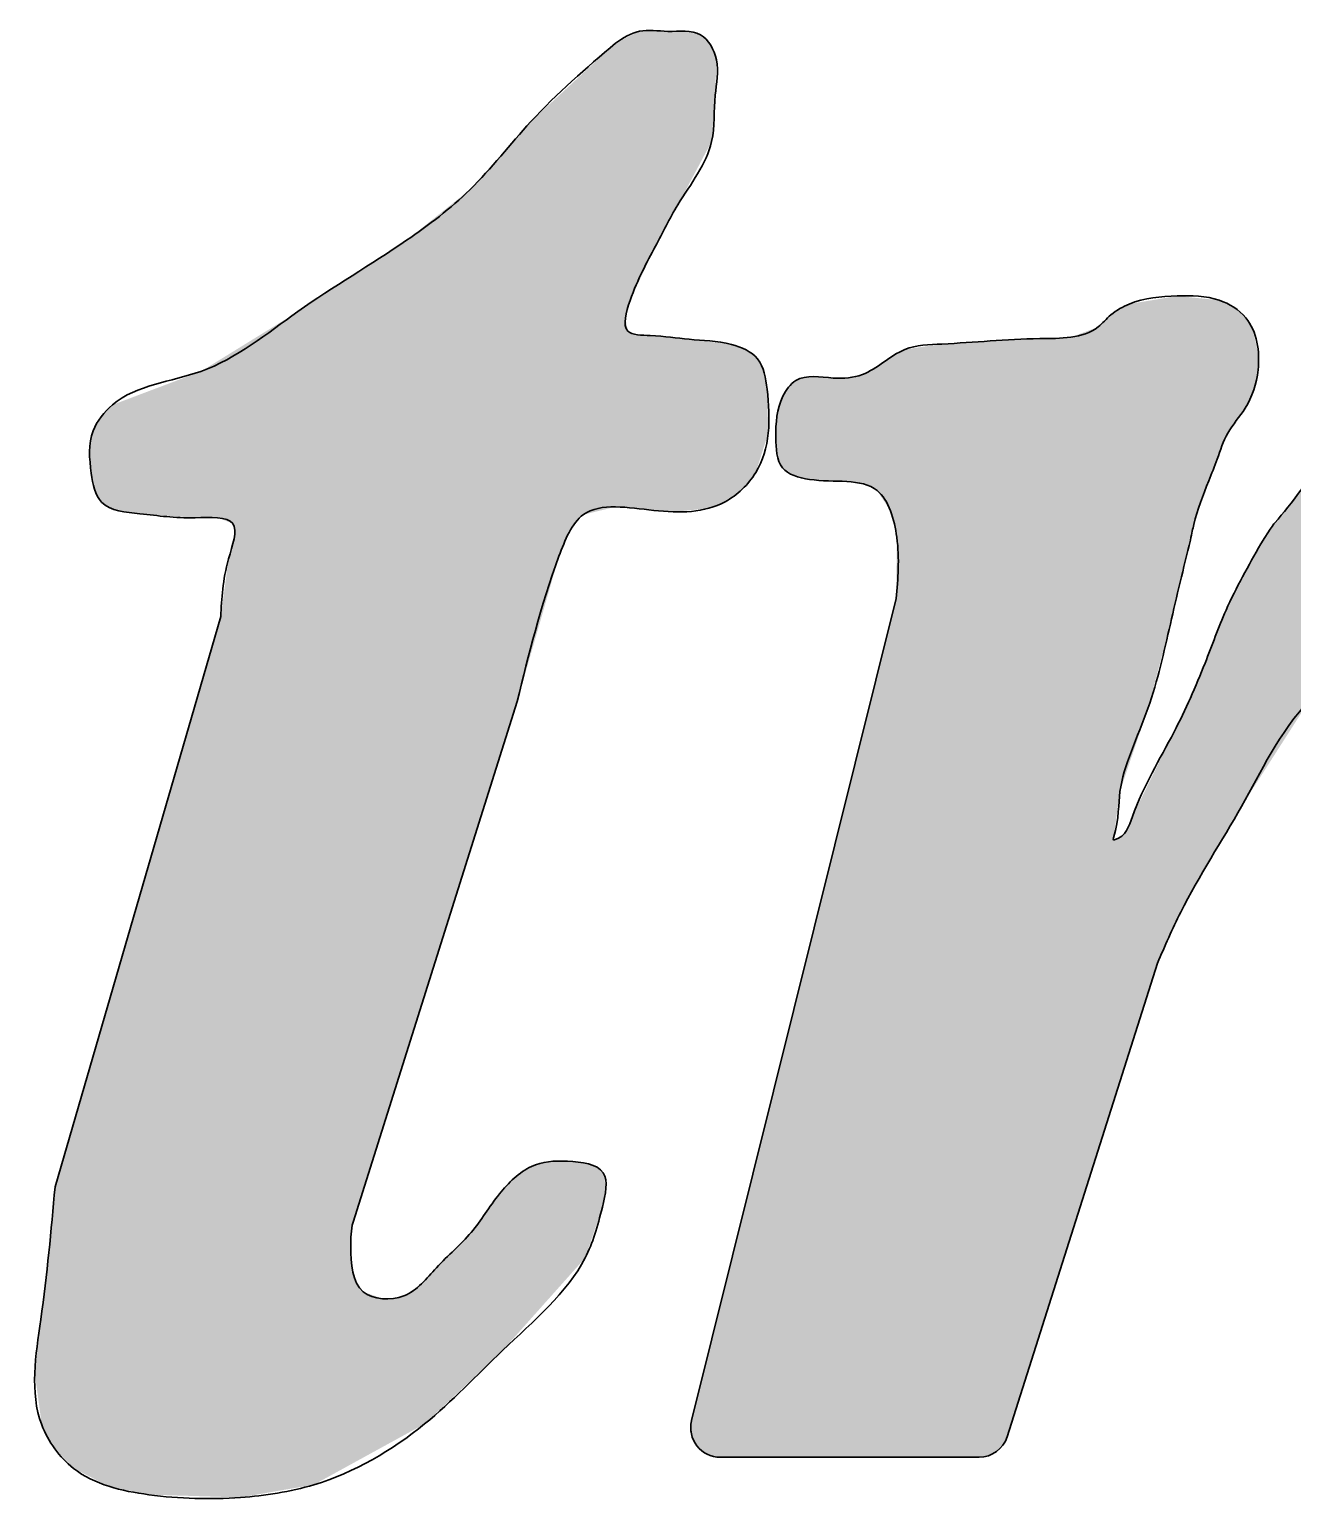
# Model space of a CAD drawing. Extents: x 23 to 587, y 4 to 413.
# Drawn here: x 475.709 to 476.747, y 39.388 to 40.597 of the extents above; entities that cross this region are included whole.
import ezdxf

# ---------------------------------------------------------------- set-up
doc = ezdxf.new("R2010")
doc.units = 0
doc.layers.get('0').update_dxf_attribs({"lineweight": 13})
doc.layers.add('6', color=7, linetype='Continuous', lineweight=13)

# ---------------------------------------------------------------- blocks, each defined once
blk = doc.blocks.new('BLOCK6656')
at = {"color": 6, "lineweight": 5}
for points in [[(476.6129, 40.3709), (476.6281, 40.0385), (476.6523, 40.3775)], [(476.6281, 40.0385), (476.6466, 40.1078), (476.6523, 40.3775), (476.6631, 40.1769)], [(476.6523, 40.3775), (476.6631, 40.1769), (476.6868, 40.374), (476.666, 40.1898)], [(476.6129, 40.3709), (476.5978, 40.362), (476.5999, 39.9323), (476.5996, 39.9311)], [(476.6129, 40.3709), (476.5999, 39.9323), (476.6281, 40.0385), (476.6052, 39.9703)], [(476.6868, 40.374), (476.666, 40.1898), (476.6782, 40.2256)], [(476.6782, 40.2256), (476.6851, 40.2434), (476.6868, 40.374), (476.6938, 40.2647)], [(476.6868, 40.374), (476.6938, 40.2647), (476.6987, 40.3682), (476.7081, 40.2853)], [(476.6987, 40.3682), (476.7081, 40.2853), (476.7086, 40.3596)], [(476.5996, 39.9311), (476.5978, 40.362), (476.5649, 40.3436), (476.5871, 40.352)], [(476.7151, 40.3003), (476.7143, 40.3503), (476.7081, 40.2853), (476.7086, 40.3596)], [(476.8783, 40.3431), (476.8637, 40.0484), (476.922, 40.3575), (476.8916, 40.03)], [(476.8916, 40.03), (476.9211, 40.0234), (476.922, 40.3575), (476.9446, 40.0263)], [(476.922, 40.3575), (476.9446, 40.0263), (476.9474, 40.3588), (476.9669, 40.0352)], [(476.9474, 40.3588), (476.9669, 40.0352), (476.9729, 40.3551), (476.988, 40.0502)], [(476.9729, 40.3551), (476.988, 40.0502), (476.9958, 40.3466), (477.0057, 40.0696)], [(476.5392, 40.3424), (476.4588, 40.338), (476.4913, 39.4233), (476.4894, 39.4232)], [(476.5392, 40.3424), (476.4913, 39.4233), (476.4951, 39.4239), (476.4932, 39.4235)], [(476.5392, 40.3424), (476.4951, 39.4239), (476.4987, 39.425), (476.4969, 39.4244)], [(476.5392, 40.3424), (476.4987, 39.425), (476.5021, 39.4268), (476.5005, 39.4258)], [(476.5392, 40.3424), (476.5021, 39.4268), (476.5052, 39.429), (476.5037, 39.4279)], [(476.5392, 40.3424), (476.5052, 39.429), (476.5079, 39.4318), (476.5066, 39.4304)], [(476.5392, 40.3424), (476.5079, 39.4318), (476.5101, 39.4349), (476.5091, 39.4333)], [(476.5392, 40.3424), (476.5101, 39.4349), (476.5119, 39.4383), (476.5111, 39.4365)], [(476.5392, 40.3424), (476.5119, 39.4383), (476.5125, 39.4401)], [(476.5996, 39.9311), (476.5649, 40.3436), (476.5125, 39.4401), (476.5392, 40.3424)], [(476.7151, 40.3003), (476.7188, 40.3168), (476.7143, 40.3503), (476.7191, 40.3283)], [(476.8783, 40.3431), (476.8406, 40.3164), (476.8637, 40.0484), (476.8415, 40.0703)], [(476.9958, 40.3466), (477.0057, 40.0696), (477.0155, 40.333), (477.027, 40.1063)], [(476.4284, 40.3336), (476.3934, 40.313), (476.4056, 40.2176), (476.4004, 40.2209)], [(476.4284, 40.3336), (476.4056, 40.2176), (476.4218, 40.1792), (476.4165, 40.201)], [(476.4284, 40.3336), (476.4218, 40.1792), (476.4588, 40.338), (476.4894, 39.4232)], [(477.0155, 40.333), (477.027, 40.1063), (477.0336, 40.3081), (477.04, 40.1477)], [(476.8022, 40.2777), (476.811, 40.0825), (476.8406, 40.3164), (476.8179, 40.0828)], [(476.8406, 40.3164), (476.8179, 40.0828), (476.8415, 40.0703)], [(476.3282, 40.2951), (476.3373, 40.2299), (476.3327, 40.3024), (476.3389, 40.308)], [(476.3499, 40.2268), (476.3456, 40.3106), (476.3373, 40.2299), (476.3389, 40.308)], [(476.3499, 40.2268), (476.3578, 40.226), (476.3456, 40.3106), (476.3614, 40.3108)], [(476.3878, 40.2244), (476.3614, 40.3108), (476.3578, 40.226)], [(476.3878, 40.2244), (476.3819, 40.3103), (476.3614, 40.3108), (476.3696, 40.3101)], [(476.3878, 40.2244), (476.4004, 40.2209), (476.3819, 40.3103), (476.3934, 40.313)], [(477.0336, 40.3081), (477.04, 40.1477), (477.0433, 40.2776), (477.0458, 40.2251)], [(476.3232, 40.2787), (476.3249, 40.2416), (476.3282, 40.2951)], [(476.3249, 40.2416), (476.3278, 40.2364), (476.3282, 40.2951), (476.3373, 40.2299)], [(476.3232, 40.2787), (476.3223, 40.2611), (476.3249, 40.2416), (476.3225, 40.2543)], [(476.7744, 40.2457), (476.7967, 40.077), (476.8022, 40.2777), (476.811, 40.0825)], [(476.7744, 40.2457), (476.7325, 40.1911), (476.7623, 40.0474), (476.721, 40.1738)], [(476.7623, 40.0474), (476.7686, 40.0542), (476.7744, 40.2457), (476.7967, 40.077)], [(476.4212, 40.1289), (476.2766, 39.4232), (476.4218, 40.1792), (476.4894, 39.4232)], [(476.7623, 40.0474), (476.721, 40.1738), (476.7051, 39.9581), (476.6924, 40.1193)], [(476.4212, 40.1289), (476.2531, 39.4533), (476.2542, 39.4381), (476.2534, 39.4404)], [(476.4212, 40.1289), (476.2542, 39.4381), (476.2565, 39.434), (476.2552, 39.436)], [(476.4212, 40.1289), (476.2565, 39.434), (476.2595, 39.4303), (476.2579, 39.432)], [(476.4212, 40.1289), (476.2595, 39.4303), (476.2632, 39.4273), (476.2613, 39.4287)], [(476.4212, 40.1289), (476.2632, 39.4273), (476.2674, 39.425), (476.2652, 39.426)], [(476.4212, 40.1289), (476.2674, 39.425), (476.2719, 39.4236), (476.2696, 39.4242)], [(476.4212, 40.1289), (476.2719, 39.4236), (476.2766, 39.4232), (476.2743, 39.4233)], [(476.7051, 39.9581), (476.6924, 40.1193), (476.6752, 40.0759)], [(476.7051, 39.9581), (476.6752, 40.0759), (476.6551, 39.8712), (476.6496, 40.0193)], [(476.6551, 39.8712), (476.6496, 40.0193), (476.636, 39.8292), (476.6154, 39.9497)], [(476.636, 39.8292), (476.6144, 39.9467), (476.604, 39.932), (476.6088, 39.9358)], [(476.636, 39.8292), (476.6154, 39.9497), (476.6144, 39.9467)], [(476.5996, 39.9311), (476.5125, 39.4401), (476.5998, 39.9305)], [(476.636, 39.8292), (476.6007, 39.9307), (476.5125, 39.4401), (476.5998, 39.9305)], [(476.636, 39.8292), (476.604, 39.932), (476.6007, 39.9307), (476.6008, 39.9307)], [(476.2531, 39.4533), (476.2524, 39.4474), (476.2529, 39.4427), (476.2525, 39.445)], [(476.2531, 39.4533), (476.2529, 39.4427), (476.2534, 39.4404)]]:
    blk.add_solid(points, dxfattribs=at)
blk = doc.blocks.new('BLOCK6657')
at = {"color": 6, "lineweight": 5}
for points in [[(476.1906, 40.5854), (476.2102, 40.595), (476.1904, 40.2042), (476.1987, 40.3594)], [(476.2102, 40.595), (476.2026, 40.3738), (476.1987, 40.3594)], [(476.2336, 40.595), (476.2234, 40.4184), (476.2102, 40.595), (476.2026, 40.3738)], [(476.2477, 40.5951), (476.2419, 40.4525), (476.2336, 40.595), (476.2234, 40.4184)], [(476.2696, 40.5045), (476.2419, 40.4525), (476.2604, 40.5921), (476.2477, 40.5951)], [(476.1906, 40.5854), (476.1441, 40.1636), (476.1209, 40.5207)], [(476.1906, 40.5854), (476.1577, 40.1914), (476.1441, 40.1636), (476.148, 40.1736)], [(476.1906, 40.5854), (476.1904, 40.2042), (476.1577, 40.1914), (476.1642, 40.1978)], [(476.2696, 40.5045), (476.2604, 40.5921), (476.2688, 40.5835), (476.265, 40.5884)], [(476.2696, 40.5045), (476.2688, 40.5835), (476.2725, 40.5425), (476.2735, 40.5717)], [(476.1098, 40.0444), (476.0707, 40.4648), (476.1441, 40.1636), (476.1209, 40.5207)], [(476.1098, 40.0444), (475.9748, 39.6165), (476.0707, 40.4648), (476.0189, 40.4233)], [(475.9427, 39.4007), (475.8823, 39.3902), (476.0189, 40.4233), (475.9294, 40.3646)], [(475.9427, 39.4007), (476.0189, 40.4233), (475.9731, 39.5911), (475.973, 39.5965)], [(475.973, 39.5965), (476.0189, 40.4233), (475.9748, 39.6165)], [(475.9294, 40.3646), (475.8634, 40.1953), (475.8498, 40.3155)], [(475.9294, 40.3646), (475.8772, 40.1881), (475.8634, 40.1953), (475.8761, 40.1905)], [(475.9294, 40.3646), (475.8823, 39.3902), (475.8772, 40.1881), (475.8776, 40.1817)], [(476.222, 40.2012), (476.1904, 40.2042), (476.2008, 40.3487), (476.1987, 40.3594)], [(476.222, 40.2012), (476.2008, 40.3487), (476.2063, 40.3461), (476.2023, 40.3475)], [(476.222, 40.2012), (476.2063, 40.3461), (476.2191, 40.345), (476.2165, 40.3451)], [(476.2509, 40.3419), (476.2379, 40.2001), (476.2191, 40.345), (476.222, 40.2012)], [(476.2509, 40.3419), (476.2859, 40.3378), (476.2379, 40.2001), (476.2673, 40.203)], [(476.2859, 40.3378), (476.2806, 40.2084), (476.2673, 40.203)], [(476.2979, 40.3333), (476.2947, 40.2187), (476.2859, 40.3378), (476.2806, 40.2084)], [(476.3074, 40.3258), (476.3058, 40.2323), (476.2979, 40.3333), (476.2947, 40.2187)], [(476.3161, 40.2648), (476.3058, 40.2323), (476.3107, 40.3205), (476.3074, 40.3258)], [(476.3161, 40.2648), (476.3107, 40.3205), (476.3152, 40.3008), (476.3143, 40.3077)], [(475.8498, 40.3155), (475.7997, 40.1985), (475.7773, 40.2881), (475.791, 40.1995)], [(475.8498, 40.3155), (475.8634, 40.1953), (475.7997, 40.1985), (475.845, 40.1953)], [(475.7773, 40.2881), (475.7682, 40.208), (475.7678, 40.2783), (475.7624, 40.2187)], [(475.791, 40.1995), (475.7745, 40.2037), (475.7773, 40.2881), (475.7682, 40.208)], [(475.7678, 40.2783), (475.7624, 40.2187), (475.7612, 40.2666), (475.7597, 40.2318)], [(475.7612, 40.2666), (475.7597, 40.2318), (475.7583, 40.2499)], [(475.8823, 39.3902), (475.8726, 40.1616), (475.8776, 40.1817), (475.8738, 40.1657)], [(475.8823, 39.3902), (475.8069, 39.3925), (475.8726, 40.1616), (475.8661, 40.1142)], [(475.8661, 40.1142), (475.7451, 39.4141), (475.7299, 39.6454), (475.7296, 39.4302)], [(475.8069, 39.3925), (475.7742, 39.3993), (475.8661, 40.1142), (475.7451, 39.4141)], [(476.1656, 39.587), (476.1214, 39.6621), (476.1512, 39.6665), (476.1354, 39.6661)], [(476.1656, 39.587), (476.1512, 39.6665), (476.1721, 39.6631), (476.1555, 39.6663)], [(476.0978, 39.511), (476.0721, 39.608), (476.1073, 39.6525), (476.0952, 39.6396)], [(476.1656, 39.587), (476.0978, 39.511), (476.1214, 39.6621), (476.1073, 39.6525)], [(476.1798, 39.6287), (476.1656, 39.587), (476.1783, 39.6595), (476.1721, 39.6631)], [(476.1798, 39.6287), (476.1783, 39.6595), (476.1827, 39.6442), (476.1805, 39.657)], [(475.719, 39.4498), (475.7133, 39.4921), (475.7299, 39.6454), (475.7182, 39.5363)], [(475.7299, 39.6454), (475.7296, 39.4302), (475.719, 39.4498)], [(476.0978, 39.511), (476.0336, 39.4506), (476.0721, 39.608), (476.0434, 39.579)], [(475.9427, 39.4007), (475.9731, 39.5911), (475.976, 39.5706)], [(476.0336, 39.4506), (475.9427, 39.4007), (475.9802, 39.5624), (475.976, 39.5706)], [(476.0336, 39.4506), (476.0167, 39.5559), (476.0434, 39.579), (476.0312, 39.5657)], [(476.0336, 39.4506), (475.9802, 39.5624), (475.999, 39.5535), (475.9833, 39.5592)], [(476.0336, 39.4506), (475.999, 39.5535), (476.0167, 39.5559), (476.008, 39.5537)]]:
    blk.add_solid(points, dxfattribs=at)
blk = doc.blocks.new('BLOCK6689')
at = {"color": 6, "lineweight": 5}
for points in [[(476.6129, 40.3709), (476.6523, 40.3775), (476.6052, 39.9703), (476.6281, 40.0385)], [(476.6523, 40.3775), (476.6466, 40.1078), (476.6281, 40.0385)], [(476.6868, 40.374), (476.6631, 40.1769), (476.6523, 40.3775), (476.6466, 40.1078)], [(476.5996, 39.9311), (476.5871, 40.352), (476.6129, 40.3709), (476.5978, 40.362)], [(476.5996, 39.9311), (476.6129, 40.3709), (476.5999, 39.9323)], [(476.6129, 40.3709), (476.6052, 39.9703), (476.5999, 39.9323)], [(476.6782, 40.2256), (476.666, 40.1898), (476.6868, 40.374), (476.6631, 40.1769)], [(476.6868, 40.374), (476.6851, 40.2434), (476.6782, 40.2256)], [(476.6987, 40.3682), (476.6938, 40.2647), (476.6868, 40.374), (476.6851, 40.2434)], [(476.7086, 40.3596), (476.7081, 40.2853), (476.6987, 40.3682), (476.6938, 40.2647)], [(476.7151, 40.3003), (476.7081, 40.2853), (476.7143, 40.3503), (476.7086, 40.3596)], [(476.8916, 40.03), (476.8637, 40.0484), (476.922, 40.3575), (476.8783, 40.3431)], [(476.8916, 40.03), (476.922, 40.3575), (476.9211, 40.0234)], [(476.9211, 40.0234), (476.922, 40.3575), (476.9446, 40.0263), (476.9474, 40.3588)], [(476.9446, 40.0263), (476.9474, 40.3588), (476.9669, 40.0352), (476.9729, 40.3551)], [(476.9669, 40.0352), (476.9729, 40.3551), (476.988, 40.0502), (476.9958, 40.3466)], [(476.5392, 40.3424), (476.4894, 39.4232), (476.4588, 40.338)], [(476.5392, 40.3424), (476.4932, 39.4235), (476.4894, 39.4232), (476.4913, 39.4233)], [(476.5392, 40.3424), (476.4969, 39.4244), (476.4932, 39.4235), (476.4951, 39.4239)], [(476.5392, 40.3424), (476.5005, 39.4258), (476.4969, 39.4244), (476.4987, 39.425)], [(476.5392, 40.3424), (476.5037, 39.4279), (476.5005, 39.4258), (476.5021, 39.4268)], [(476.5392, 40.3424), (476.5066, 39.4304), (476.5037, 39.4279), (476.5052, 39.429)], [(476.5392, 40.3424), (476.5091, 39.4333), (476.5066, 39.4304), (476.5079, 39.4318)], [(476.5392, 40.3424), (476.5111, 39.4365), (476.5091, 39.4333), (476.5101, 39.4349)], [(476.5392, 40.3424), (476.5125, 39.4401), (476.5111, 39.4365), (476.5119, 39.4383)], [(476.5996, 39.9311), (476.5998, 39.9305), (476.5392, 40.3424), (476.5125, 39.4401)], [(476.5996, 39.9311), (476.5392, 40.3424), (476.5871, 40.352), (476.5649, 40.3436)], [(476.7151, 40.3003), (476.7143, 40.3503), (476.7188, 40.3168), (476.7191, 40.3283)], [(476.8415, 40.0703), (476.8179, 40.0828), (476.8783, 40.3431), (476.8406, 40.3164)], [(476.8415, 40.0703), (476.8783, 40.3431), (476.8637, 40.0484)], [(476.988, 40.0502), (476.9958, 40.3466), (477.0057, 40.0696), (477.0155, 40.333)], [(476.4284, 40.3336), (476.4056, 40.2176), (476.3934, 40.313), (476.4004, 40.2209)], [(476.4284, 40.3336), (476.4218, 40.1792), (476.4056, 40.2176), (476.4165, 40.201)], [(476.4284, 40.3336), (476.4588, 40.338), (476.4218, 40.1792), (476.4894, 39.4232)], [(477.0057, 40.0696), (477.0155, 40.333), (477.027, 40.1063), (477.0336, 40.3081)], [(476.7967, 40.077), (476.8022, 40.2777), (476.811, 40.0825), (476.8406, 40.3164)], [(476.811, 40.0825), (476.8406, 40.3164), (476.8179, 40.0828)], [(476.3373, 40.2299), (476.3327, 40.3024), (476.3389, 40.308)], [(476.3499, 40.2268), (476.3373, 40.2299), (476.3456, 40.3106), (476.3389, 40.308)], [(476.3499, 40.2268), (476.3456, 40.3106), (476.3578, 40.226), (476.3614, 40.3108)], [(476.3878, 40.2244), (476.3578, 40.226), (476.3696, 40.3101), (476.3614, 40.3108)], [(476.3878, 40.2244), (476.3696, 40.3101), (476.3934, 40.313), (476.3819, 40.3103)], [(476.3878, 40.2244), (476.3934, 40.313), (476.4004, 40.2209)], [(477.027, 40.1063), (477.0336, 40.3081), (477.04, 40.1477), (477.0433, 40.2776)], [(476.3249, 40.2416), (476.3225, 40.2543), (476.3282, 40.2951), (476.3232, 40.2787)], [(476.3249, 40.2416), (476.3282, 40.2951), (476.3278, 40.2364)], [(476.3373, 40.2299), (476.3278, 40.2364), (476.3327, 40.3024), (476.3282, 40.2951)], [(476.3232, 40.2787), (476.3225, 40.2543), (476.3223, 40.2611)], [(476.7686, 40.0542), (476.7744, 40.2457), (476.7967, 40.077), (476.8022, 40.2777)], [(477.04, 40.1477), (477.0433, 40.2776), (477.0458, 40.2251)], [(476.7623, 40.0474), (476.7325, 40.1911), (476.7686, 40.0542), (476.7744, 40.2457)], [(476.7623, 40.0474), (476.7051, 39.9581), (476.7325, 40.1911), (476.721, 40.1738)], [(476.4212, 40.1289), (476.4218, 40.1792), (476.2766, 39.4232), (476.4894, 39.4232)], [(476.7051, 39.9581), (476.6924, 40.1193), (476.721, 40.1738)], [(476.4212, 40.1289), (476.2542, 39.4383), (476.2531, 39.4533), (476.2534, 39.4405)], [(476.4212, 40.1289), (476.2564, 39.434), (476.2542, 39.4383), (476.2552, 39.4361)], [(476.4212, 40.1289), (476.2594, 39.4303), (476.2564, 39.434), (476.2578, 39.4321)], [(476.4212, 40.1289), (476.2631, 39.4273), (476.2594, 39.4303), (476.2612, 39.4287)], [(476.4212, 40.1289), (476.2673, 39.425), (476.2631, 39.4273), (476.2652, 39.4261)], [(476.4212, 40.1289), (476.2719, 39.4236), (476.2673, 39.425), (476.2696, 39.4242)], [(476.4212, 40.1289), (476.2766, 39.4232), (476.2719, 39.4236), (476.2743, 39.4233)], [(476.6551, 39.8712), (476.6752, 40.0759), (476.7051, 39.9581), (476.6924, 40.1193)], [(476.636, 39.8292), (476.6496, 40.0193), (476.6551, 39.8712), (476.6752, 40.0759)], [(476.6144, 39.9467), (476.6154, 39.9497), (476.636, 39.8292), (476.6496, 40.0193)], [(476.636, 39.8292), (476.604, 39.932), (476.6144, 39.9467), (476.6088, 39.9358)], [(476.636, 39.8292), (476.5125, 39.4401), (476.6007, 39.9307), (476.5998, 39.9305)], [(476.636, 39.8292), (476.6007, 39.9307), (476.604, 39.932), (476.6008, 39.9307)], [(476.2531, 39.4533), (476.2525, 39.4452), (476.2524, 39.4476)], [(476.2531, 39.4533), (476.2534, 39.4405), (476.2525, 39.4452), (476.2528, 39.4428)]]:
    blk.add_solid(points, dxfattribs=at)
blk = doc.blocks.new('BLOCK6690')
at = {"color": 6, "lineweight": 5}
for points in [[(476.1906, 40.5854), (476.1987, 40.3594), (476.2102, 40.595)], [(476.1987, 40.3594), (476.2026, 40.3738), (476.2102, 40.595), (476.2234, 40.4184)], [(476.2102, 40.595), (476.2234, 40.4184), (476.2336, 40.595), (476.2419, 40.4525)], [(476.2336, 40.595), (476.2419, 40.4525), (476.2477, 40.5951)], [(476.2696, 40.5045), (476.2604, 40.5921), (476.2419, 40.4525), (476.2477, 40.5951)], [(476.1906, 40.5854), (476.1209, 40.5207), (476.148, 40.1736), (476.1441, 40.1636)], [(476.1906, 40.5854), (476.148, 40.1736), (476.1642, 40.1978), (476.1577, 40.1914)], [(476.1906, 40.5854), (476.1642, 40.1978), (476.1987, 40.3594), (476.1904, 40.2042)], [(476.2696, 40.5045), (476.2688, 40.5835), (476.2604, 40.5921), (476.265, 40.5884)], [(476.2696, 40.5045), (476.2725, 40.5425), (476.2688, 40.5835), (476.2735, 40.5717)], [(476.1098, 40.0444), (476.1441, 40.1636), (476.0707, 40.4648), (476.1209, 40.5207)], [(476.1098, 40.0444), (476.0707, 40.4648), (475.9748, 39.6165), (476.0189, 40.4233)], [(475.9294, 40.3646), (475.9427, 39.4007), (476.0189, 40.4233), (475.973, 39.5965)], [(476.0189, 40.4233), (475.973, 39.5965), (475.9748, 39.6165)], [(475.9294, 40.3646), (475.8498, 40.3155), (475.8761, 40.1905), (475.8634, 40.1953)], [(475.9294, 40.3646), (475.8761, 40.1905), (475.8776, 40.1817), (475.8772, 40.1881)], [(475.8776, 40.1817), (475.8823, 39.3902), (475.9294, 40.3646), (475.9427, 39.4007)], [(476.222, 40.2012), (476.2008, 40.3487), (476.1904, 40.2042), (476.1987, 40.3594)], [(476.222, 40.2012), (476.2063, 40.3461), (476.2008, 40.3487), (476.2023, 40.3475)], [(476.222, 40.2012), (476.2191, 40.345), (476.2063, 40.3461), (476.2165, 40.3451)], [(476.2509, 40.3419), (476.2191, 40.345), (476.2379, 40.2001), (476.222, 40.2012)], [(476.2509, 40.3419), (476.2379, 40.2001), (476.2859, 40.3378), (476.2673, 40.203)], [(476.2673, 40.203), (476.2806, 40.2084), (476.2859, 40.3378), (476.2947, 40.2187)], [(476.2859, 40.3378), (476.2947, 40.2187), (476.2979, 40.3333), (476.3058, 40.2323)], [(476.2979, 40.3333), (476.3058, 40.2323), (476.3074, 40.3258)], [(476.3161, 40.2648), (476.3107, 40.3205), (476.3058, 40.2323), (476.3074, 40.3258)], [(476.3161, 40.2648), (476.3152, 40.3008), (476.3107, 40.3205), (476.3143, 40.3077)], [(475.8498, 40.3155), (475.7773, 40.2881), (475.7997, 40.1985), (475.791, 40.1995)], [(475.8498, 40.3155), (475.7997, 40.1985), (475.8634, 40.1953), (475.845, 40.1953)], [(475.7678, 40.2783), (475.7682, 40.208), (475.7773, 40.2881), (475.7745, 40.2037)], [(475.7773, 40.2881), (475.7745, 40.2037), (475.791, 40.1995)], [(475.7612, 40.2666), (475.7624, 40.2187), (475.7678, 40.2783), (475.7682, 40.208)], [(475.7583, 40.2499), (475.7597, 40.2318), (475.7612, 40.2666), (475.7624, 40.2187)], [(475.8823, 39.3902), (475.8776, 40.1817), (475.8726, 40.1616), (475.8738, 40.1657)], [(475.8823, 39.3902), (475.8726, 40.1616), (475.8069, 39.3925), (475.8661, 40.1142)], [(475.7299, 39.6454), (475.7451, 39.4141), (475.8661, 40.1142), (475.7742, 39.3993)], [(475.8661, 40.1142), (475.7742, 39.3993), (475.8069, 39.3925)], [(476.1656, 39.587), (476.1512, 39.6665), (476.1214, 39.6621), (476.1354, 39.6661)], [(476.1656, 39.587), (476.1721, 39.6631), (476.1512, 39.6665), (476.1555, 39.6663)], [(476.0978, 39.511), (476.1073, 39.6525), (476.0721, 39.608), (476.0952, 39.6396)], [(476.1656, 39.587), (476.1214, 39.6621), (476.0978, 39.511), (476.1073, 39.6525)], [(476.1798, 39.6287), (476.1783, 39.6595), (476.1656, 39.587), (476.1721, 39.6631)], [(476.1798, 39.6287), (476.1827, 39.6442), (476.1783, 39.6595), (476.1805, 39.657)], [(475.7182, 39.5363), (475.7133, 39.4921), (475.7299, 39.6454), (475.719, 39.4498)], [(475.719, 39.4498), (475.7296, 39.4302), (475.7299, 39.6454), (475.7451, 39.4141)], [(476.0978, 39.511), (476.0721, 39.608), (476.0336, 39.4506), (476.0434, 39.579)], [(475.9731, 39.5911), (475.973, 39.5965), (475.976, 39.5706), (475.9427, 39.4007)], [(476.0336, 39.4506), (475.9802, 39.5624), (475.9427, 39.4007), (475.976, 39.5706)], [(476.0336, 39.4506), (476.0434, 39.579), (476.0167, 39.5559), (476.0312, 39.5657)], [(476.0336, 39.4506), (475.999, 39.5535), (475.9802, 39.5624), (475.9833, 39.5592)], [(476.0336, 39.4506), (476.0167, 39.5559), (475.999, 39.5535), (476.008, 39.5537)]]:
    blk.add_solid(points, dxfattribs=at)

msp = doc.modelspace()

# ---------------------------------------------------------------- linework, layer by layer
at = {"layer": '6', "color": 6, "lineweight": 35, "ltscale": 0.017405}
msp.add_line((476.2531, 39.4533), (476.4212, 40.1289), dxfattribs=at)
msp.add_line((476.2531, 39.4533), (476.4212, 40.1289), dxfattribs=at)
at = {"layer": '6', "color": 6, "lineweight": 35, "ltscale": 0.012203}
msp.add_line((475.8661, 40.1141), (475.7299, 39.6454), dxfattribs=at)
msp.add_line((475.8661, 40.1141), (475.7299, 39.6454), dxfattribs=at)
at = {"layer": '6', "color": 6, "lineweight": 35, "ltscale": 0.011218}
msp.add_line((476.1098, 40.0444), (475.9748, 39.6165), dxfattribs=at)
msp.add_line((476.1098, 40.0444), (475.9748, 39.6165), dxfattribs=at)
at = {"layer": '6', "color": 6, "lineweight": 35, "ltscale": 0.010206}
msp.add_line((476.636, 39.8292), (476.5125, 39.4401), dxfattribs=at)
msp.add_line((476.636, 39.8292), (476.5125, 39.4401), dxfattribs=at)
at = {"layer": '6', "color": 6, "lineweight": 35, "ltscale": 0.005319}
msp.add_line((476.2766, 39.4232), (476.4894, 39.4232), dxfattribs=at)
msp.add_line((476.2766, 39.4232), (476.4894, 39.4232), dxfattribs=at)
at = {"layer": '6', "color": 6, "lineweight": 35}
for centre, start, end in [((476.2766, 39.4474), 166.0251, 270), ((476.2766, 39.4474), 166.0251, 270), ((476.4894, 39.4474), 270, 342.3956), ((476.4894, 39.4474), 270, 342.3956)]:
    msp.add_arc(centre, 0.0242, start, end, dxfattribs=at)
for points, knots in [([(476.1906, 40.5854), (476.197, 40.5895), (476.2102, 40.5979), (476.2344, 40.5935), (476.2619, 40.5976), (476.2774, 40.5697), (476.2706, 40.5398), (476.2738, 40.4962), (476.2438, 40.4591), (476.2217, 40.4143), (476.2055, 40.3859), (476.1937, 40.3451), (476.2255, 40.3455), (476.2514, 40.341), (476.2823, 40.3408), (476.3112, 40.328), (476.3181, 40.2857), (476.3178, 40.2397), (476.2753, 40.1992), (476.224, 40.1989), (476.1627, 40.2111), (476.1317, 40.1339), (476.1192, 40.0829), (476.1098, 40.0444)], [0, 0, 0, 0, 0.089997, 0.186341, 0.297391, 0.397575, 0.518017, 0.674966, 0.918218, 1.077959, 1.281122, 1.384826, 1.462039, 1.593881, 1.738836, 1.840466, 1.948268, 2.233454, 2.376678, 2.620354, 2.859074, 3.022938, 3.534352, 3.534352, 3.534352, 3.534352]), ([(476.1906, 40.5854), (476.197, 40.5895), (476.2102, 40.5979), (476.2344, 40.5935), (476.2619, 40.5976), (476.2774, 40.5697), (476.2706, 40.5398), (476.2738, 40.4962), (476.2438, 40.4591), (476.2217, 40.4143), (476.2055, 40.3859), (476.1937, 40.3451), (476.2255, 40.3455), (476.2514, 40.341), (476.2823, 40.3408), (476.3112, 40.328), (476.3181, 40.2857), (476.3178, 40.2397), (476.2753, 40.1992), (476.224, 40.1989), (476.1627, 40.2111), (476.1317, 40.1339), (476.1192, 40.0829), (476.1098, 40.0444)], [0, 0, 0, 0, 0.089997, 0.186341, 0.297391, 0.397575, 0.518017, 0.674966, 0.918218, 1.077959, 1.281122, 1.384826, 1.462039, 1.593881, 1.738836, 1.840466, 1.948268, 2.233454, 2.376678, 2.620354, 2.859074, 3.022938, 3.534352, 3.534352, 3.534352, 3.534352]), ([(476.1906, 40.5854), (476.1665, 40.5647), (476.1234, 40.5277), (476.0751, 40.4646), (476.0085, 40.4141), (475.9318, 40.3699), (475.859, 40.3092), (475.7875, 40.3042), (475.7566, 40.265), (475.7585, 40.2356), (475.7651, 40.2016), (475.8065, 40.1983), (475.836, 40.1936), (475.8851, 40.1979), (475.8681, 40.1525), (475.8668, 40.1289), (475.8661, 40.1141)], [0, 0, 0, 0, 0.392093, 0.702132, 0.975915, 1.417444, 1.803081, 2.122725, 2.233396, 2.376927, 2.481084, 2.616567, 2.804057, 2.933731, 3.053829, 3.251311, 3.251311, 3.251311, 3.251311]), ([(476.1906, 40.5854), (476.1665, 40.5647), (476.1234, 40.5277), (476.0751, 40.4646), (476.0085, 40.4141), (475.9318, 40.3699), (475.859, 40.3092), (475.7875, 40.3042), (475.7566, 40.265), (475.7585, 40.2356), (475.7651, 40.2016), (475.8065, 40.1983), (475.836, 40.1936), (475.8851, 40.1979), (475.8681, 40.1525), (475.8668, 40.1289), (475.8661, 40.1141)], [0, 0, 0, 0, 0.392093, 0.702132, 0.975915, 1.417444, 1.803081, 2.122725, 2.233396, 2.376927, 2.481084, 2.616567, 2.804057, 2.933731, 3.053829, 3.251311, 3.251311, 3.251311, 3.251311]), ([(476.4212, 40.1289), (476.4227, 40.1451), (476.4254, 40.1748), (476.4089, 40.2313), (476.3612, 40.222), (476.3234, 40.2333), (476.3217, 40.2652), (476.3233, 40.29), (476.3409, 40.3144), (476.3677, 40.3089), (476.3998, 40.3111), (476.4237, 40.3369), (476.4764, 40.3383), (476.5261, 40.3436), (476.5802, 40.342), (476.5979, 40.3635), (476.6193, 40.3753), (476.6505, 40.3781), (476.6846, 40.3776), (476.7164, 40.3581), (476.7222, 40.3195), (476.7113, 40.2866), (476.6926, 40.2662), (476.6858, 40.2445), (476.6757, 40.2196), (476.6675, 40.1983), (476.6643, 40.1827), (476.6631, 40.1769)], [0, 0, 0, 0, 0.207629, 0.379347, 0.612066, 0.711633, 0.81615, 0.958139, 1.027443, 1.154516, 1.253434, 1.42092, 1.547559, 1.879699, 2.081223, 2.141475, 2.2136, 2.378533, 2.521562, 2.629363, 2.810693, 2.947796, 3.051019, 3.145936, 3.224639, 3.384139, 3.430919, 3.430919, 3.430919, 3.430919]), ([(476.4212, 40.1289), (476.4227, 40.1451), (476.4254, 40.1748), (476.4089, 40.2313), (476.3612, 40.222), (476.3234, 40.2333), (476.3217, 40.2652), (476.3233, 40.29), (476.3409, 40.3144), (476.3677, 40.3089), (476.3998, 40.3111), (476.4237, 40.3369), (476.4764, 40.3383), (476.5261, 40.3436), (476.5802, 40.342), (476.5979, 40.3635), (476.6193, 40.3753), (476.6505, 40.3781), (476.6846, 40.3776), (476.7164, 40.3581), (476.7222, 40.3195), (476.7113, 40.2866), (476.6926, 40.2662), (476.6858, 40.2445), (476.6757, 40.2196), (476.6675, 40.1983), (476.6643, 40.1827), (476.6631, 40.1769)], [0, 0, 0, 0, 0.207629, 0.379347, 0.612066, 0.711633, 0.81615, 0.958139, 1.027443, 1.154516, 1.253434, 1.42092, 1.547559, 1.879699, 2.081223, 2.141475, 2.2136, 2.378533, 2.521562, 2.629363, 2.810693, 2.947796, 3.051019, 3.145936, 3.224639, 3.384139, 3.430919, 3.430919, 3.430919, 3.430919]), ([(476.721, 40.1738), (476.7309, 40.1894), (476.7458, 40.2054), (476.7725, 40.2458), (476.8042, 40.2797), (476.8365, 40.315), (476.8786, 40.346), (476.9228, 40.3606), (476.9726, 40.3587), (477.0234, 40.3345), (477.0466, 40.2835), (477.0458, 40.2166), (477.0446, 40.1434), (477.015, 40.0743), (476.9702, 40.0323), (476.9163, 40.0173), (476.8651, 40.0392), (476.8201, 40.1019), (476.7426, 40.0339), (476.7084, 39.9584), (476.6617, 39.8885), (476.6421, 39.8433), (476.636, 39.8292)], [3.96353, 3.96353, 3.96353, 3.96353, 3.9783, 4.238432, 4.434376, 4.682303, 4.884868, 5.09916, 5.33431, 5.556429, 5.842571, 6.067064, 6.398304, 6.772607, 7.011963, 7.233822, 7.517011, 7.756317, 8.009494, 8.438078, 8.857522, 9.047921, 9.047921, 9.047921, 9.047921]), ([(476.721, 40.1738), (476.7309, 40.1894), (476.7458, 40.2054), (476.7725, 40.2458), (476.8042, 40.2797), (476.8365, 40.315), (476.8786, 40.346), (476.9228, 40.3606), (476.9726, 40.3587), (477.0234, 40.3345), (477.0466, 40.2835), (477.0458, 40.2166), (477.0446, 40.1434), (477.015, 40.0743), (476.9702, 40.0323), (476.9163, 40.0173), (476.8651, 40.0392), (476.8201, 40.1019), (476.7426, 40.0339), (476.7084, 39.9584), (476.6617, 39.8885), (476.6421, 39.8433), (476.636, 39.8292)], [3.96353, 3.96353, 3.96353, 3.96353, 3.9783, 4.238432, 4.434376, 4.682303, 4.884868, 5.09916, 5.33431, 5.556429, 5.842571, 6.067064, 6.398304, 6.772607, 7.011963, 7.233822, 7.517011, 7.756317, 8.009494, 8.438078, 8.857522, 9.047921, 9.047921, 9.047921, 9.047921]), ([(476.6631, 40.1769), (476.6574, 40.1538), (476.6462, 40.1073), (476.6315, 40.0391), (476.6017, 39.9781), (476.6048, 39.9488), (476.5993, 39.9303), (476.6101, 39.9331), (476.6205, 39.9687), (476.6485, 40.0136), (476.6739, 40.0709), (476.693, 40.1244), (476.7109, 40.1559), (476.721, 40.1738)], [0, 0, 0, 0, 0.292567, 0.588335, 0.885414, 1.043506, 1.050703, 1.05501, 1.154011, 1.473718, 1.729845, 1.922365, 2.176166, 2.176166, 2.176166, 2.176166]), ([(476.6631, 40.1769), (476.6574, 40.1538), (476.6462, 40.1073), (476.6315, 40.0391), (476.6017, 39.9781), (476.6048, 39.9488), (476.5993, 39.9303), (476.6101, 39.9331), (476.6205, 39.9687), (476.6485, 40.0136), (476.6739, 40.0709), (476.693, 40.1244), (476.7109, 40.1559), (476.721, 40.1738)], [0, 0, 0, 0, 0.292567, 0.588335, 0.885414, 1.043506, 1.050703, 1.05501, 1.154011, 1.473718, 1.729845, 1.922365, 2.176166, 2.176166, 2.176166, 2.176166]), ([(475.7299, 39.6454), (475.7267, 39.6095), (475.7208, 39.5453), (475.7061, 39.4613), (475.7471, 39.4041), (475.8107, 39.3895), (475.8775, 39.3879), (475.9576, 39.3999), (476.0332, 39.4442), (476.0988, 39.5147), (476.163, 39.5685), (476.1783, 39.6213), (476.1877, 39.6627), (476.1497, 39.6677), (476.1196, 39.6655), (476.0916, 39.638), (476.0741, 39.6067), (476.0437, 39.5817), (476.0211, 39.5509), (475.9746, 39.5535), (475.9727, 39.5896), (475.9731, 39.61), (475.9748, 39.6165)], [0, 0, 0, 0, 0.452387, 0.808947, 0.99157, 1.261923, 1.572648, 1.825423, 2.253394, 2.616609, 3.036847, 3.218619, 3.33522, 3.462369, 3.587238, 3.726915, 3.894157, 4.064148, 4.209879, 4.348105, 4.507924, 4.58473, 4.58473, 4.58473, 4.58473]), ([(475.7299, 39.6454), (475.7267, 39.6095), (475.7208, 39.5453), (475.7061, 39.4613), (475.7471, 39.4041), (475.8107, 39.3895), (475.8775, 39.3879), (475.9576, 39.3999), (476.0332, 39.4442), (476.0988, 39.5147), (476.163, 39.5685), (476.1783, 39.6213), (476.1877, 39.6627), (476.1497, 39.6677), (476.1196, 39.6655), (476.0916, 39.638), (476.0741, 39.6067), (476.0437, 39.5817), (476.0211, 39.5509), (475.9746, 39.5535), (475.9727, 39.5896), (475.9731, 39.61), (475.9748, 39.6165)], [0, 0, 0, 0, 0.452387, 0.808947, 0.99157, 1.261923, 1.572648, 1.825423, 2.253394, 2.616609, 3.036847, 3.218619, 3.33522, 3.462369, 3.587238, 3.726915, 3.894157, 4.064148, 4.209879, 4.348105, 4.507924, 4.58473, 4.58473, 4.58473, 4.58473])]:
    msp.add_open_spline(points, degree=3, knots=knots, dxfattribs=at)

# ---------------------------------------------------------------- block references
at = {"lineweight": 0}
for name in ['BLOCK6657', 'BLOCK6690', 'BLOCK6656', 'BLOCK6689']:
    msp.add_blockref(name, (0, 0), dxfattribs=at)

doc.saveas('drawing.dxf')
